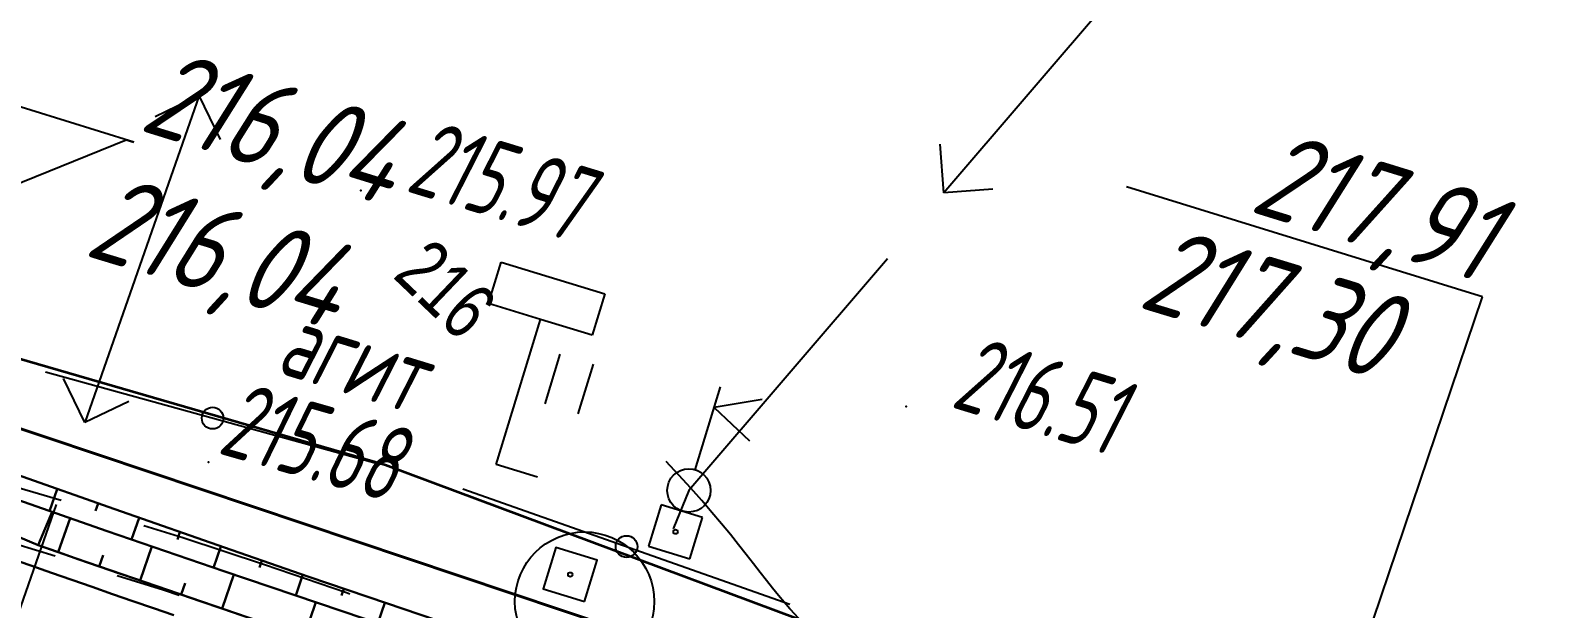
# Model space of a CAD drawing. Header units: millimetres. Extents: x -1799 to 6962, y -1020 to 4121.
# Drawn here: x -1639.4 to -1569.7, y 3923.2 to 3949.9 of the extents above; entities that cross this region are included whole.
import ezdxf
from ezdxf import colors
from ezdxf.entities.mleader import LeaderData, LeaderLine
from ezdxf.math import Vec2, Vec3

# ---------------------------------------------------------------- set-up
doc = ezdxf.new("R2010")
doc.units = ezdxf.units.MM
doc.linetypes.add('CONTI', pattern=[0])
doc.linetypes.add('STROT', pattern=[1.7, 0.5, -1.2])
for name, color, linetype, lineweight in [('10', 1, 'Continuous', 35), ('КОПИЯ_ОСЬ_13_ОТКОСЫ', 7, 'Continuous', 30), ('КОПИЯ_ОСЬ_ГРАНИЦЫ_ПОЛОС', 7, 'Continuous', 30), ('ОСЬ_ВЕРХ_ПОКРЫТИЯ_ГРАНИЦЫ_ПОЛОС', 7, 'Continuous', 30), ('Отметки', 5, 'Continuous', 30)]:
    doc.layers.add(name, color=color, linetype=linetype, lineweight=lineweight)
for name, color, linetype in [('_Ростелеком', 6, 'Continuous'), ('GOR_BDEFAULT', 212, 'CONTI'), ('NAD_MDEFAULT', 7, 'CONTI'), ('PI_OTDEFAULT', 172, 'CONTI'), ('PI_TTDEFAULT', 5, 'CONTI'), ('PLN_O', 7, 'CONTI'), ('SIT_LDEFAULT', 7, 'CONTI'), ('USLZNDEFAULT', 7, 'CONTI'), ('ZAPSKDEFAULT', 7, 'CONTI'), ('разметка', 7, 'Continuous')]:
    doc.layers.add(name, color=color, linetype=linetype)
doc.styles.add('eskd', font='spds.shx', dxfattribs={"width": 1.2, "oblique": 15})
doc.styles.add('SHRFT', font='TXT', dxfattribs={"width": 3.5})
doc.styles.add('STYLE1', font='romand.shx', dxfattribs={"width": 0.9})
doc.styles.add('ГОСТ', font='', dxfattribs={"oblique": 15, "height": 4})
doc.styles.get('ГОСТ').set_extended_font_data('GOST type A')
doc.linetypes.add('кабель_связи_проект.', pattern='A,10,-1,["/",STYLE1,S=3,R=0,X=0,Y=-1.5],-4.1', length=15.1)

# ---------------------------------------------------------------- blocks, each defined once
blk = doc.blocks.new('BL_2011')
at = {"color": 0}
for p, q in [((0, 0), (0, 2.4)), ((1.6, 0), (1.6, 2.4))]:
    blk.add_line(p, q, dxfattribs=at)
blk = doc.blocks.new('BL_27')
at = {"color": 0}
for p, q in [((1, 1), (-1, 1)), ((-1, 1), (-1, -1)), ((1, -1), (1, 1)), ((-1, -1), (1, -1))]:
    blk.add_line(p, q, dxfattribs=at)
blk.add_circle((0, 0), 0.1, dxfattribs=at)
blk = doc.blocks.new('BL_4017')
at = {"color": 0}
for p, q in [((0, 1), (0, 5)), ((2, 5), (0, 4)), ((0, 4), (2, 3))]:
    blk.add_line(p, q, dxfattribs=at)
blk.add_circle((0, 0), 1, dxfattribs=at)
blk = doc.blocks.new('BL_13')
at = {"color": 0}
for p, q in [((-2.5, 7), (-2.5, 9)), ((-2.5, 9), (2.5, 9)), ((2.5, 9), (2.5, 7)), ((0, 7), (-2.5, 7)), ((0, 0), (0, 7)), ((2.5, 7), (0, 7)), ((2, 0), (0, 0))]:
    blk.add_line(p, q, dxfattribs=at)
blk = doc.blocks.new('_None')

msp = doc.modelspace()

# ---------------------------------------------------------------- linework, layer by layer
at = {"linetype": 'Continuous'}
msp.add_lwpolyline([(-1613.824366572362, 3923.510541275528), (-1613.239623163876, 3925.423150787515), (-1615.152232676066, 3926.00789419507), (-1615.736976084581, 3924.095284684015), (-1613.824366572391, 3923.510541275528)], dxfattribs=at)
msp.add_circle((-1613.824366572391, 3923.510541275528), 3.213048864883604, dxfattribs=at)
at = {"layer": '10'}
msp.add_lwpolyline([(-1663.636625153935, 3941.522183521104), (-1663.636625153935, 3941.522183521104), (-1660.504035623444, 3940.703480734875), (-1623.014035623686, 3929.81348073521), (-1594.45403562363, 3919.163480734837), (-1520.484035623425, 3891.126014574816), (-1408.554035623723, 3857.403480735061), (-1310.614035623314, 3827.993480734912), (-1310.614035623314, 3827.693480735098), (-1200.334035623519, 3792.743480734912), (-1162.754035623444, 3776.953480734875)], dxfattribs=at)
at = {"layer": '_Ростелеком', "linetype": 'кабель_связи_проект.', "lineweight": 40, "ltscale": 0.25}
msp.add_lwpolyline([(-1657.508299623549, 3939.309212735307), (-1658.166559841649, 3937.633192245302), (-1600.278279218406, 3918.21813336612), (-1339.90307447779, 3818.219484850218), (-1287.499567368408, 3802.76526898091), (-1263.755260603901, 3795.430219643203), (-1223.530477714949, 3781.706089482096), (-1196.627684615718, 3769.679823335645), (-1196.627684615718, 3769.679823335645), (-1140.230327299932, 3729.428283091088), (-1091.099603466128, 3703.07820017488), (-1044.780343006647, 3690.316537799698), (-948.5302202035, 3678.474030340475), (-823.7066648495584, 3672.227009011817)], dxfattribs=at)
at = {"layer": 'GOR_BDEFAULT', "color": 212, "elevation": 216, "flags": 128}
msp.add_lwpolyline([(-1600.428299623591, 3919.999215735507), (-1601.318299623605, 3920.609215734911), (-1601.448299623551, 3920.699212734972), (-1601.598299623574, 3920.789216734854), (-1601.758299623549, 3920.899216735189), (-1601.928299623591, 3921.01921173503), (-1602.118299623593, 3921.149216735189), (-1602.308299623595, 3921.289216734854), (-1602.508299623549, 3921.439217735467), (-1602.71829962357, 3921.599213735585), (-1602.928299623591, 3921.779213735287), (-1603.158299623572, 3921.969216735487), (-1603.388299623553, 3922.179215735209), (-1603.618299623593, 3922.409211734695), (-1603.868299623593, 3922.649216735189), (-1604.108299623584, 3922.909211734695), (-1604.358299623584, 3923.179215735209), (-1604.618299623593, 3923.479210735683), (-1604.878299623602, 3923.789216734854), (-1605.148299623563, 3924.129212735606), (-1605.428299623591, 3924.489212735009), (-1605.71829962357, 3924.859215734911), (-1606.028299623567, 3925.259217735765), (-1606.368299623593, 3925.679215735209), (-1606.71829962357, 3926.129212735606), (-1607.098299623574, 3926.599213735585), (-1607.508299623549, 3927.099213735585), (-1607.948299623551, 3927.619217735169), (-1608.418299623581, 3928.169213734952), (-1608.928299623591, 3928.739212735009), (-1609.46829962357, 3929.339211735328), (-1610.058299623595, 3929.979210735683)], dxfattribs=at)
at = {"layer": 'PI_TTDEFAULT', "color": 5}
for p in [(-1624.148299623563, 3942.489212735009, 215.968), (-1598.988299623588, 3932.51921173503, 216.511), (-1631.178299623591, 3929.939217735467, 215.678)]:
    msp.add_point(p, dxfattribs=at)
at = {"layer": 'PLN_O'}
for p, q in [((-1638.698299623551, 3934.109215734911), (-1623.278299623567, 3929.849213735585)), ((-1619.4382996236, 3928.70921473523), (-1604.348299623574, 3923.389214735863))]:
    msp.add_line(p, q, dxfattribs=at)
for centre in [(-1630.988299623588, 3931.979210735683), (-1611.888299623553, 3926.049218735111)]:
    msp.add_circle(centre, 0.5, dxfattribs=at)
at = {"layer": 'SIT_LDEFAULT', "color": 7}
for p, q in [((-1586.838299623565, 3954.51921173503), (-1597.248299623598, 3942.369217735169)), ((-1631.608299623584, 3946.869217735169), (-1636.888299623553, 3931.76921173503)), ((-1631.608299623584, 3946.869217735169), (-1633.648299623563, 3945.889214735863)), ((-1630.628299623602, 3944.829216734891), (-1631.608299623584, 3946.869217735169)), ((-1597.248299623598, 3942.369217735169), (-1597.418299623581, 3944.619217735169)), ((-1594.988299623588, 3942.539216734854), (-1597.248299623598, 3942.369217735169)), ((-1599.848299623574, 3939.329216734891), (-1609.008299623549, 3928.639214735863)), ((-1636.888299623553, 3931.76921173503), (-1637.868299623593, 3933.799218735111)), ((-1634.848299623574, 3932.749215735507), (-1636.888299623553, 3931.76921173503)), ((-1637.978299623579, 3928.179215735209), (-1640.978299623579, 3929.059212735307)), ((-1609.008299623549, 3928.639214735863), (-1609.738299623588, 3926.869217735169)), ((-1638.20829962356, 3927.989212735009), (-1643.478299623579, 3912.879212735606)), ((-1632.368299623593, 3926.449212734972), (-1634.158299623572, 3927.009217735765)), ((-1638.248299623598, 3925.599213735585), (-1641.118299623593, 3926.469216735487)), ((-1628.588299623565, 3925.199212734972), (-1632.368299623593, 3926.449212734972)), ((-1633.258299623549, 3924.029213735287), (-1635.388299623553, 3924.699212734972)), ((-1624.818299623605, 3923.919213734952), (-1628.588299623565, 3925.199212734972)), ((-1632.528299623567, 3923.789216734854), (-1633.258299623549, 3924.029213735287)), ((-1624.658299623572, 3923.859215734911), (-1624.818299623605, 3923.919213734952))]:
    msp.add_line(p, q, dxfattribs=at)
at = {"layer": 'КОПИЯ_ОСЬ_13_ОТКОСЫ'}
msp.add_line((-1639.040050343456, 3926.114274419298), (-1638.390701553921, 3927.647183673841), dxfattribs=at)
for points in [[(-1664.692900195098, 3938.384262145882), (-1664.692900195098, 3938.384262145882), (-1664.692900195098, 3938.384262145882), (-1664.692900195098, 3938.384262145882), (-1641.220714552115, 3928.635192860303), (-1641.220714552115, 3928.635192860303), (-1641.220714552115, 3928.635192860303), (-1641.220714552115, 3928.635192860303), (-1641.220714552115, 3928.635192860303), (-1641.220714552115, 3928.635192860303), (-1635.850109083365, 3926.760215748486), (-1630.471019727896, 3924.909721363721), (-1619.642810804557, 3921.25909422749), (-1607.948589307975, 3917.412740696606), (-1603.442005140494, 3915.952947605786), (-1597.994869215201, 3914.271326054272), (-1592.542293531607, 3912.601549137768), (-1585.264629347037, 3910.390520085034), (-1572.515575391959, 3906.537950504956), (-1565.222698194693, 3904.345907200513)], [(-1664.692900195098, 3938.384262145882), (-1664.692900195098, 3938.384262145882), (-1664.692900195098, 3938.384262145882), (-1641.220711071006, 3928.635192127352), (-1641.220711071006, 3928.635192127352), (-1635.850107509605, 3926.760215492372), (-1630.471018154136, 3924.909721107607), (-1619.642807323447, 3921.259094448214), (-1607.94859345626, 3917.412741871004), (-1603.442005474082, 3915.952948780184), (-1597.994869548789, 3914.27132722867), (-1592.542290050498, 3912.601546497469), (-1585.264625865928, 3910.390521259432), (-1572.515579540244, 3906.537951679354), (-1565.222694713584, 3904.345906467562), (-1555.64919312667, 3901.457148761873), (-1546.084358531944, 3898.539813251619), (-1526.962936717979, 3892.676421375399), (-1520.385575315848, 3890.360737282236), (-1498.269979254566, 3883.900522493211), (-1479.160523188117, 3878.001814552036)], [(-1640.040687039631, 3929.374731083785), (-1635.500618297569, 3927.767140598421), (-1630.134306270591, 3925.894460411196), (-1626.550417263023, 3924.658066959505), (-1622.962276775352, 3923.430937023287), (-1617.537941295615, 3921.590303630953), (-1613.950710613242, 3920.382046909456), (-1603.168461162559, 3916.799868793611), (-1597.735504467002, 3915.081088276033), (-1592.296661693565, 3913.374007434969), (-1585.036705333701, 3911.113043995028), (-1584.128616649619, 3910.83145639432), (-1574.124237377158, 3907.770016880159), (-1545.885322887412, 3899.178519458895), (-1520.484035623425, 3891.043480734726), (-1507.678467113486, 3887.336215229158), (-1488.448433148287, 3881.415341118735)], [(-1638.156528789512, 3928.704136104708), (-1638.516432125083, 3927.687648029451)], [(-1636.270679790488, 3928.038121433382), (-1636.390104610435, 3927.69910022748)], [(-1638.109432203482, 3925.786342610058), (-1637.562824232291, 3927.355176914868)], [(-1634.383766490928, 3927.375131816988), (-1634.734556514732, 3926.374194831972)], [(-1632.495792705527, 3926.7151682092), (-1632.612186748496, 3926.381335468416)], [(-1634.327594740103, 3924.483407963452), (-1633.789958936881, 3926.04825400227)], [(-1630.606762248985, 3926.058232517366), (-1630.948541957847, 3925.072890014772)], [(-1636.219074232291, 3925.13325690144), (-1636.039134962271, 3925.656986225781)], [(-1628.716348964683, 3925.405284614687), (-1628.829725582114, 3925.076646061068)], [(-1630.544635755728, 3923.183708180127), (-1630.005550367545, 3924.752792347607)], [(-1626.825697261802, 3924.753033847933), (-1627.157081920615, 3923.792459697847)], [(-1632.436115247916, 3923.833557118115), (-1632.256900770377, 3924.355173100171)], [(-1624.933559734336, 3924.105106563692), (-1625.043163616172, 3923.784621448641)], [(-1626.757778150748, 3921.895494450268), (-1626.226848585318, 3923.478841770825)], [(-1623.041168529502, 3923.457916469698), (-1623.364090282432, 3922.51368925107)]]:
    msp.add_lwpolyline(points, dxfattribs=at)
at = {"layer": 'КОПИЯ_ОСЬ_13_ОТКОСЫ', "ltscale": 7}
msp.add_lwpolyline([(-1639.040050343456, 3926.114274419298), (-1664.973229321176, 3937.099711640191)], dxfattribs=at)
at = {"layer": 'КОПИЯ_ОСЬ_ГРАНИЦЫ_ПОЛОС'}
msp.add_lwpolyline([(-1639.040995176494, 3926.111482181971), (-1639.040965099664, 3926.111663297203), (-1638.100978850436, 3925.783675301273), (-1637.160688101247, 3925.456439840992), (-1636.220096711788, 3925.129947815475), (-1635.279208519662, 3924.804190107075), (-1634.338027340817, 3924.479157587898), (-1633.396556969577, 3924.154841130053), (-1632.454801179256, 3923.83123158702), (-1631.512763722005, 3923.508319806692), (-1630.570448329372, 3923.186096630444), (-1629.627858712736, 3922.864552888473)], dxfattribs=at)
at = {"layer": 'ОСЬ_ВЕРХ_ПОКРЫТИЯ_ГРАНИЦЫ_ПОЛОС', "linetype": 'Continuous'}
for points in [[(-1639.040995176494, 3926.111482181971), (-1639.040995176494, 3926.111482181971), (-1639.040995176494, 3926.111482181971), (-1638.101011274141, 3925.783486161766), (-1637.160722900464, 3925.456242578489), (-1636.220133914894, 3925.129742324737), (-1635.279248155091, 3924.803976281931), (-1634.338069436888, 3924.478935329628), (-1633.396601554463, 3924.154610334349), (-1632.454848281099, 3923.830992150505), (-1631.512813368949, 3923.508071628784), (-1630.57050054956, 3923.185839605902), (-1629.627913534021, 3922.864286914853)], [(-1274.374706251334, 3812.341451634106), (-1322.173778516959, 3826.555952061352), (-1333.550182325553, 3829.983465183911), (-1344.907299024771, 3833.474355686841), (-1564.943492872428, 3902.042413700757), (-1579.480770094107, 3906.585798252759), (-1587.648754102896, 3909.157251347241), (-1593.995471937369, 3911.170034397778), (-1599.430454237174, 3912.906507481274), (-1604.857875806998, 3914.654470432934), (-1609.366847974967, 3916.118635166821), (-1613.871387464713, 3917.593465794263), (-1617.471591932486, 3918.781682957348), (-1628.312618238639, 3922.416860569653), (-1637.292293531607, 3925.501981724438), (-1639.040050343456, 3926.114274419298)], [(-1632.779471358392, 3922.885148686742), (-1633.721942852038, 3923.209013676656), (-1634.664138198763, 3923.533589275007), (-1635.606053617337, 3923.85888465253), (-1636.547685305462, 3924.184908959468), (-1637.489029439157, 3924.511671343272), (-1638.430082172437, 3924.839180944872), (-1639.370839637317, 3925.167446888437), (-1640.31129794337, 3925.496478298132)]]:
    msp.add_lwpolyline(points, dxfattribs=at)
at = {"layer": 'разметка', "linetype": 'STROT', "lineweight": 30, "ltscale": 7}
msp.add_lwpolyline([(-1666.752185957468, 3931.93467095719, 0.01522750781938193), (-1561.849754613437, 3896.889744118241), (-1347.406125533211, 3830.067871123937, 0.003288604315945664), (-1322.237807545511, 3822.40651906879), (-1286.01633866372, 3811.640374228743, -0.03773518057566602), (-1201.220455152847, 3781.749372388621, -0.04960856921293474), (-1149.702530005792, 3750.971493631986, 0.1025020384713238), (-1038.491439590571, 3701.348729628523, 0.03454137068555378), (-963.7061950824482, 3691.955496420537)], format="xyb", dxfattribs=at)

# ---------------------------------------------------------------- block references
at = {"layer": 'USLZNDEFAULT', "color": 7, "rotation": 342.9999999999999}
for name, p in [('BL_13', (-1617.908299623572, 3929.839211735328)), ('BL_4017', (-1609.008299623549, 3928.639214735863)), ('BL_27', (-1609.628299623602, 3926.729210735683)), ('BL_27', (-1614.488299623588, 3924.759217735765))]:
    msp.add_blockref(name, p, dxfattribs=at)
at = {"layer": 'ZAPSKDEFAULT', "color": 7, "rotation": 342.9999999999999}
msp.add_blockref('BL_2011', (-1615.648299623563, 3932.639214735863), dxfattribs=at)

# ---------------------------------------------------------------- texts
at = {"layer": 'GOR_BDEFAULT', "color": 212, "style": 'SHRFT', "width": 0.75}
msp.add_text('216', height=2.625, rotation=316.3401329999999, dxfattribs=at).set_placement((-1622.721116623599, 3938.503563735087, 216))
at = {"layer": 'NAD_MDEFAULT', "color": 7, "style": 'eskd', "oblique": 10, "width": 0.8}
msp.add_text('агит', height=3.5, rotation=342.9999999999999, dxfattribs=at).set_placement((-1628.141628623582, 3934.116379735445))
at = {"layer": 'PI_OTDEFAULT', "color": 172, "style": 'eskd', "oblique": 10, "width": 0.8}
for s, rotation, p in [('215.97', 342.9999999999999, (-1622.148299623563, 3942.479210735683)), ('216.51', 342.9999999999999, (-1596.988299623588, 3932.509217735765)), ('215.68', 344, (-1630.821994623626, 3930.375662735117))]:
    msp.add_text(s, height=3.5, rotation=rotation, dxfattribs=at).set_placement(p)
at = {"layer": 'Отметки', "color": 0, "style": 'ГОСТ', "oblique": 15}
for s, p in [('216,04', (-1636.980040345506, 3939.511251273018)), ('217,30', (-1588.363519993107, 3937.122301003349))]:
    msp.add_text(s, height=4, rotation=343.1370244564859, dxfattribs=at).set_placement(p)

# ---------------------------------------------------------------- leaders
at = {"layer": 'Отметки', "ltscale": 0.2}
ml = msp.add_multileader_mtext('Standard', dxfattribs=at)
ml.set_content('216,04', color=256, style='ГОСТ')
ml.set_leader_properties()
ml.set_arrow_properties(name='NONE')
ml.build(insert=Vec2(0, 0))
ml.multileader.update_dxf_attribs({"text_left_attachment_type": 6, "text_right_attachment_type": 6, "dogleg_length": 0.36, "arrow_head_size": 2})
ctx = ml.context
ctx.base_point, ctx.arrow_head_size, ctx.landing_gap_size, ctx.plane_origin, ctx.plane_x_axis, ctx.plane_y_axis = Vec3(-1634.63033210991, 3944.717996591452), 2, 0, Vec3(-1668.16967027811, 3898.22875013334), Vec3(0.955401452036347, -0.2953101174136095), Vec3(0.2953101174136095, 0.955401452036347)
ctx.left_attachment, ctx.right_attachment = 6, 6
notes = []
notes.append((ctx, [(0, (1, 1, 0), (-1634.974276632644, 3944.82430823372), (0.955401452036347, -0.2953101174136095), 0.36, [(0, [(-1666.752136619665, 3931.934652381961)], 0, [])])]))
ctx.mtext.insert, ctx.mtext.text_direction, ctx.mtext.rotation, ctx.mtext.line_spacing_style, ctx.mtext.flow_direction = Vec3(-1633.271778917862, 3949.113253021066), Vec3(0.955401452036347, -0.2953101174136095), 5.983405210958495, 2, 5
ml = msp.add_multileader_mtext('Standard', dxfattribs=at)
ml.set_content('217,91', color=256, style='ГОСТ')
ml.set_leader_properties()
ml.set_arrow_properties(name='NONE')
ml.build(insert=Vec2(0, 0))
ml.multileader.update_dxf_attribs({"text_left_attachment_type": 6, "text_right_attachment_type": 6, "dogleg_length": 0.36, "arrow_head_size": 2})
ctx = ml.context
ctx.base_point, ctx.arrow_head_size, ctx.landing_gap_size, ctx.plane_origin, ctx.plane_x_axis, ctx.plane_y_axis = Vec3(-1590.318917855169, 3943.110917680841), 2, 0, Vec3(-1603.747456263451, 3875.929287306418), Vec3(0.955401452036347, -0.2953101174136095), Vec3(0.2953101174136095, 0.955401452036347)
ctx.left_attachment, ctx.right_attachment, ctx.text_align_type = 6, 6, 2
notes.append((ctx, [(1, (1, 1, 0), (-1572.390685307057, 3937.569384906826), (-0.955401452036347, 0.2953101174136095), 0.36, [(0, [(-1583.828964070233, 3903.761281280232)], 0, [])])]))
ctx.mtext.insert, ctx.mtext.text_direction, ctx.mtext.rotation, ctx.mtext.alignment, ctx.mtext.line_spacing_style, ctx.mtext.flow_direction = Vec3(-1571.376076637729, 3942.070952979301), Vec3(0.955401452036347, -0.2953101174136095), 5.983405210958495, 3, 2, 5
for ctx, leaders in notes:
    for number, flags, end, landing, length, lines in leaders:
        leader = LeaderData()
        leader.index, (leader.has_last_leader_line, leader.has_dogleg_vector, leader.attachment_direction) = number, flags
        leader.last_leader_point, leader.dogleg_vector, leader.dogleg_length = Vec3(end), Vec3(landing), length
        for number, points, colour, breaks in lines:
            line = LeaderLine()
            line.index, line.vertices, line.color, line.breaks = number, Vec3.list(points), colors.encode_raw_color(colour), breaks
            leader.lines.append(line)
        ctx.leaders.append(leader)

doc.saveas('drawing.dxf')
